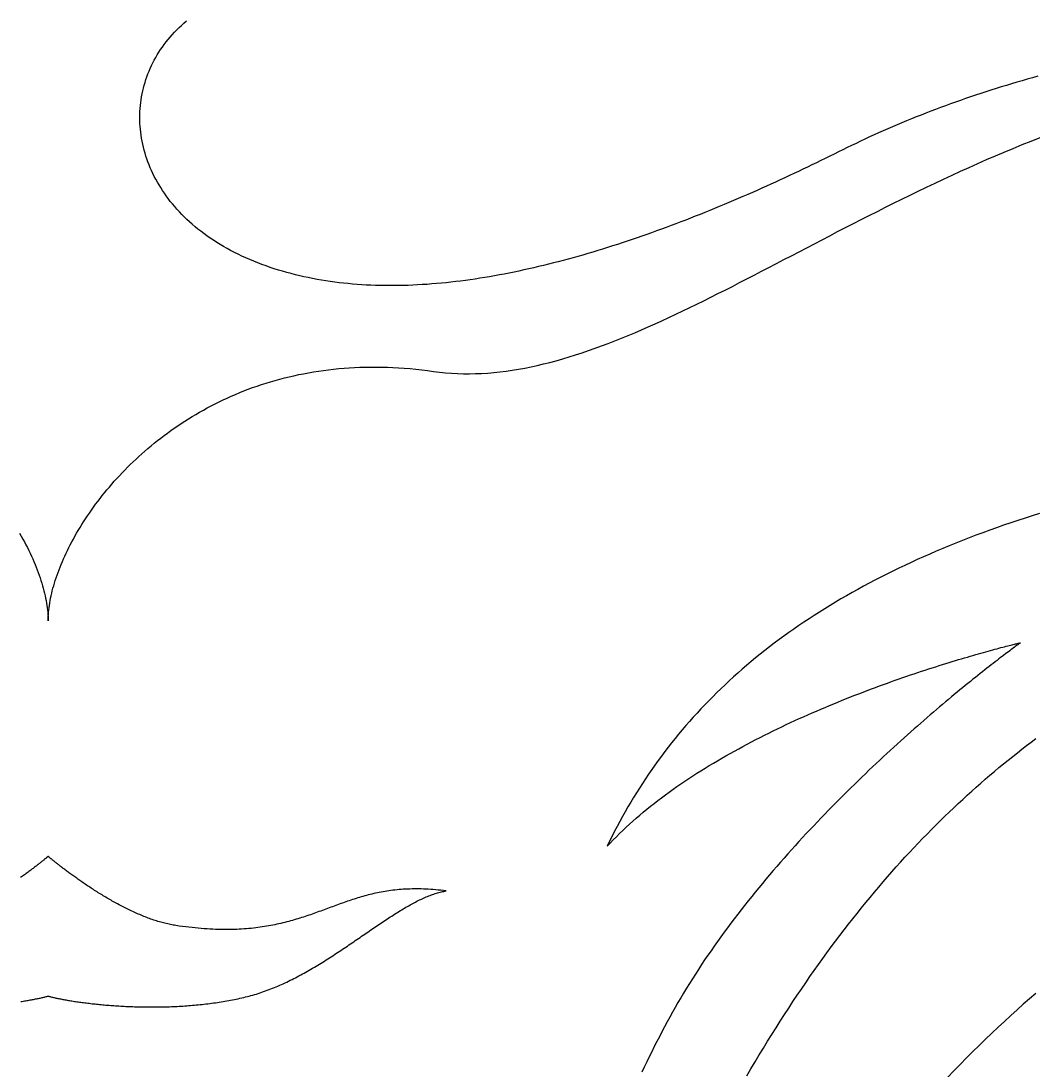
# Model space of a CAD drawing. Extents: x 5 to 105, y 2 to 136.
# Drawn here: x 54.73 to 65.16, y 91.78 to 102.6 of the extents above; entities that cross this region are included whole.
import ezdxf

# ---------------------------------------------------------------- set-up
doc = ezdxf.new("R2010")
doc.units = 0
doc.layers.get('0').update_dxf_attribs({"linetype": 'CONTINUOUS'})

msp = doc.modelspace()

# ---------------------------------------------------------------- linework, layer by layer
at = {"color": 7}
msp.add_lwpolyline([(56.3231, 93.2788), (56.3231, 93.2788)], close=True, dxfattribs=at)
for points in [[(57.0838, 100.14, 0), (57.0429, 100.158, 0), (57.0027, 100.176, 0), (56.9633, 100.195, 0), (56.9247, 100.214, 0), (56.8868, 100.234, 0), (56.8496, 100.254, 0), (56.8133, 100.275, 0), (56.7777, 100.296, 0), (56.7428, 100.317, 0), (56.7087, 100.339, 0), (56.6753, 100.362, 0), (56.6427, 100.384, 0), (56.6109, 100.408, 0), (56.5798, 100.431, 0), (56.5495, 100.455, 0), (56.5199, 100.479, 0), (56.4911, 100.504, 0), (56.463, 100.529, 0), (56.4357, 100.554, 0), (56.4091, 100.58, 0), (56.3833, 100.606, 0), (56.3582, 100.632, 0), (56.3339, 100.659, 0), (56.3103, 100.686, 0), (56.2875, 100.713, 0), (56.2655, 100.74, 0), (56.2442, 100.768, 0), (56.2236, 100.796, 0), (56.2038, 100.824, 0), (56.1848, 100.853, 0), (56.1665, 100.881, 0), (56.1489, 100.91, 0), (56.1321, 100.939, 0), (56.116, 100.968, 0), (56.1007, 100.997, 0), (56.0862, 101.027, 0), (56.0724, 101.057, 0), (56.0593, 101.086, 0), (56.047, 101.116, 0), (56.0354, 101.146, 0), (56.0246, 101.177, 0), (56.0146, 101.207, 0), (56.0052, 101.237, 0), (55.9967, 101.268, 0), (55.9888, 101.298, 0), (55.9818, 101.329, 0), (55.9754, 101.359, 0), (55.9698, 101.39, 0), (55.965, 101.421, 0), (55.9609, 101.451, 0), (55.9575, 101.482, 0), (55.9549, 101.513, 0), (55.9531, 101.543, 0), (55.9519, 101.574, 0), (55.9516, 101.605, 0), (55.9519, 101.635, 0), (55.9531, 101.666, 0), (55.9549, 101.696, 0), (55.9575, 101.727, 0), (55.9609, 101.757, 0), (55.965, 101.787, 0), (55.9698, 101.817, 0), (55.9754, 101.847, 0), (55.9817, 101.877, 0), (55.9887, 101.907, 0), (55.9965, 101.936, 0), (56.0051, 101.966, 0), (56.0143, 101.995, 0), (56.0244, 102.024, 0), (56.0351, 102.053, 0), (56.0466, 102.082, 0), (56.0589, 102.11, 0), (56.0719, 102.139, 0), (56.0856, 102.167, 0), (56.1, 102.195, 0), (56.1152, 102.222, 0), (56.1312, 102.249, 0), (56.1479, 102.276, 0), (56.1653, 102.303, 0), (56.1834, 102.33, 0), (56.2023, 102.356, 0), (56.222, 102.382, 0), (56.2423, 102.407, 0), (56.2634, 102.433, 0), (56.2853, 102.457, 0), (56.3079, 102.482, 0), (56.3312, 102.506, 0), (56.3552, 102.53, 0), (56.38, 102.553, 0), (56.4056, 102.576, 0), (56.4318, 102.599, 0)], [(65.1988, 102.029, 0), (65.1446, 102.014, 0), (65.0905, 101.999, 0), (65.0365, 101.983, 0), (64.9827, 101.967, 0), (64.9291, 101.952, 0), (64.8756, 101.935, 0), (64.8223, 101.919, 0), (64.7691, 101.902, 0), (64.7162, 101.886, 0), (64.6634, 101.869, 0), (64.6108, 101.851, 0), (64.5584, 101.834, 0), (64.5062, 101.816, 0), (64.4542, 101.798, 0), (64.4024, 101.78, 0), (64.3508, 101.762, 0), (64.2995, 101.744, 0), (64.2484, 101.725, 0), (64.1975, 101.706, 0), (64.1468, 101.687, 0), (64.0964, 101.668, 0), (64.0462, 101.649, 0), (63.9963, 101.629, 0), (63.9466, 101.609, 0), (63.8972, 101.589, 0), (63.8481, 101.569, 0), (63.7992, 101.549, 0), (63.7506, 101.529, 0), (63.7023, 101.508, 0), (63.6543, 101.487, 0), (63.6066, 101.466, 0), (63.5591, 101.445, 0), (63.512, 101.424, 0), (63.4652, 101.403, 0), (63.4187, 101.381, 0), (63.3725, 101.359, 0), (63.3266, 101.337, 0), (63.2811, 101.315, 0), (63.2359, 101.293, 0), (63.191, 101.271, 0)], [(58.9756, 98.9884, 0), (59.0369, 98.9805, 0), (59.0984, 98.9741, 0), (59.16, 98.9692, 0), (59.2218, 98.9659, 0), (59.2838, 98.9641, 0), (59.346, 98.9637, 0), (59.4085, 98.9648, 0), (59.4711, 98.9673, 0), (59.5339, 98.9711, 0), (59.5969, 98.9764, 0), (59.6602, 98.983, 0), (59.7237, 98.9909, 0), (59.7874, 99, 0), (59.8513, 99.0105, 0), (59.9155, 99.0222, 0), (59.98, 99.0351, 0), (60.0446, 99.0492, 0), (60.1096, 99.0645, 0), (60.1748, 99.0809, 0), (60.2403, 99.0984, 0), (60.306, 99.1171, 0), (60.372, 99.1367, 0), (60.4383, 99.1575, 0), (60.5049, 99.1792, 0), (60.5718, 99.202, 0), (60.639, 99.2257, 0), (60.7065, 99.2503, 0), (60.7743, 99.2759, 0), (60.8424, 99.3023, 0), (60.9108, 99.3296, 0), (60.9795, 99.3578, 0), (61.0486, 99.3868, 0), (61.118, 99.4165, 0), (61.1878, 99.4471, 0), (61.2579, 99.4783, 0), (61.3283, 99.5103, 0), (61.3991, 99.543, 0), (61.4703, 99.5764, 0), (61.5418, 99.6103, 0), (61.6137, 99.6449, 0), (61.6859, 99.6801, 0), (61.7586, 99.7159, 0), (61.8316, 99.7522, 0), (61.9051, 99.789, 0), (61.9789, 99.8263, 0), (62.0531, 99.8641, 0), (62.1277, 99.9023, 0), (62.2028, 99.941, 0), (62.2782, 99.98, 0), (62.3541, 100.019, 0), (62.4304, 100.059, 0), (62.5072, 100.099, 0), (62.5843, 100.14, 0), (62.662, 100.18, 0), (62.74, 100.221, 0), (62.8186, 100.262, 0), (62.8975, 100.303, 0), (62.977, 100.345, 0), (63.0569, 100.386, 0), (63.1373, 100.428, 0), (63.2182, 100.47, 0), (63.2995, 100.512, 0), (63.3813, 100.553, 0), (63.4637, 100.595, 0), (63.5465, 100.637, 0), (63.6299, 100.679, 0), (63.7137, 100.721, 0), (63.7981, 100.763, 0), (63.883, 100.804, 0), (63.9684, 100.846, 0), (64.0543, 100.887, 0), (64.1408, 100.928, 0), (64.2278, 100.969, 0), (64.3154, 101.01, 0), (64.4035, 101.05, 0), (64.4922, 101.09, 0), (64.5814, 101.13, 0), (64.6712, 101.17, 0), (64.7616, 101.209, 0), (64.8525, 101.247, 0), (64.9441, 101.286, 0), (65.0362, 101.324, 0), (65.1289, 101.361, 0), (65.2222, 101.398, 0)], [(63.191, 101.271, 0), (63.1462, 101.249, 0), (63.1012, 101.226, 0), (63.056, 101.204, 0), (63.0106, 101.182, 0), (62.965, 101.16, 0), (62.9192, 101.137, 0), (62.8732, 101.115, 0), (62.827, 101.093, 0), (62.7806, 101.071, 0), (62.7341, 101.049, 0), (62.6873, 101.027, 0), (62.6404, 101.005, 0), (62.5934, 100.983, 0), (62.5461, 100.961, 0), (62.4987, 100.939, 0), (62.4512, 100.918, 0), (62.4035, 100.896, 0), (62.3556, 100.875, 0), (62.3076, 100.853, 0), (62.2595, 100.832, 0), (62.2112, 100.811, 0), (62.1628, 100.79, 0), (62.1142, 100.769, 0), (62.0656, 100.748, 0), (62.0168, 100.727, 0), (61.9678, 100.707, 0), (61.9188, 100.686, 0), (61.8697, 100.666, 0), (61.8204, 100.646, 0), (61.7711, 100.626, 0), (61.7216, 100.606, 0), (61.672, 100.586, 0), (61.6224, 100.567, 0), (61.5727, 100.547, 0), (61.5228, 100.528, 0), (61.4729, 100.509, 0), (61.423, 100.49, 0), (61.3729, 100.472, 0), (61.3228, 100.453, 0), (61.2726, 100.435, 0), (61.2223, 100.417, 0), (61.172, 100.399, 0), (61.1217, 100.381, 0), (61.0713, 100.364, 0), (61.0208, 100.346, 0), (60.9703, 100.329, 0), (60.9197, 100.313, 0), (60.8692, 100.296, 0), (60.8185, 100.28, 0), (60.7679, 100.264, 0), (60.7172, 100.248, 0), (60.6665, 100.232, 0), (60.6158, 100.217, 0), (60.5651, 100.202, 0), (60.5144, 100.187, 0), (60.4637, 100.173, 0), (60.4129, 100.159, 0), (60.3622, 100.145, 0), (60.3115, 100.131, 0), (60.2608, 100.118, 0), (60.2101, 100.105, 0), (60.1594, 100.092, 0), (60.1087, 100.079, 0), (60.0581, 100.067, 0), (60.0075, 100.055, 0), (59.9569, 100.044, 0), (59.9063, 100.033, 0), (59.8558, 100.022, 0), (59.8054, 100.011, 0), (59.755, 100.001, 0), (59.7046, 99.9912, 0), (59.6543, 99.9818, 0), (59.6041, 99.9726, 0), (59.5539, 99.9639, 0), (59.5038, 99.9555, 0), (59.4537, 99.9474, 0), (59.4038, 99.9398, 0), (59.3539, 99.9325, 0), (59.3041, 99.9256, 0), (59.2543, 99.9191, 0), (59.2047, 99.913, 0), (59.1552, 99.9073, 0), (59.1057, 99.9019, 0), (59.0564, 99.897, 0), (59.0071, 99.8925, 0), (58.958, 99.8885, 0), (58.909, 99.8848, 0), (58.8601, 99.8816, 0), (58.8113, 99.8788, 0), (58.7626, 99.8764, 0), (58.7141, 99.8745, 0), (58.6657, 99.873, 0), (58.6174, 99.872, 0), (58.5693, 99.8714, 0), (58.5213, 99.8713, 0), (58.4735, 99.8717, 0), (58.4258, 99.8725, 0), (58.3783, 99.8738, 0), (58.3309, 99.8756, 0), (58.2837, 99.8779, 0), (58.2366, 99.8806, 0), (58.1897, 99.8839, 0), (58.143, 99.8876, 0), (58.0965, 99.8919, 0), (58.0501, 99.8967, 0), (58.004, 99.9019, 0), (57.958, 99.9077, 0), (57.9122, 99.9141, 0), (57.8666, 99.9209, 0), (57.8212, 99.9283, 0), (57.776, 99.9362, 0), (57.7311, 99.9447, 0), (57.6863, 99.9537, 0), (57.6417, 99.9632, 0), (57.5974, 99.9733, 0), (57.5533, 99.984, 0), (57.5094, 99.9953, 0), (57.4657, 100.007, 0), (57.4223, 100.019, 0), (57.3791, 100.032, 0), (57.3362, 100.046, 0), (57.2935, 100.06, 0), (57.251, 100.075, 0), (57.2088, 100.09, 0), (57.1669, 100.106, 0), (57.1252, 100.123, 0), (57.0838, 100.14, 0)], [(55.0069, 96.4179, 0), (55.0072, 96.4395, 0), (55.0079, 96.4615, 0), (55.0092, 96.4839, 0), (55.011, 96.5067, 0), (55.0133, 96.5298, 0), (55.0161, 96.5533, 0), (55.0195, 96.5772, 0), (55.0233, 96.6015, 0), (55.0276, 96.626, 0), (55.0325, 96.6509, 0), (55.0378, 96.6762, 0), (55.0437, 96.7017, 0), (55.0501, 96.7275, 0), (55.0569, 96.7536, 0), (55.0643, 96.78, 0), (55.0722, 96.8067, 0), (55.0806, 96.8336, 0), (55.0895, 96.8607, 0), (55.0989, 96.8881, 0), (55.1088, 96.9157, 0), (55.1192, 96.9435, 0), (55.1301, 96.9715, 0), (55.1415, 96.9998, 0), (55.1534, 97.0282, 0), (55.1658, 97.0567, 0), (55.1787, 97.0855, 0), (55.1921, 97.1144, 0), (55.2061, 97.1434, 0), (55.2205, 97.1725, 0), (55.2354, 97.2018, 0), (55.2508, 97.2312, 0), (55.2667, 97.2607, 0), (55.2831, 97.2903, 0), (55.3, 97.3199, 0), (55.3174, 97.3496, 0), (55.3353, 97.3794, 0), (55.3537, 97.4092, 0), (55.3725, 97.4391, 0), (55.3919, 97.469, 0), (55.4118, 97.4989, 0), (55.4321, 97.5288, 0), (55.453, 97.5587, 0), (55.4743, 97.5886, 0), (55.4962, 97.6185, 0), (55.5185, 97.6484, 0), (55.5413, 97.6781, 0), (55.5646, 97.7079, 0), (55.5884, 97.7376, 0), (55.6127, 97.7672, 0), (55.6375, 97.7967, 0), (55.6628, 97.8261, 0), (55.6885, 97.8554, 0), (55.7148, 97.8846, 0), (55.7415, 97.9136, 0), (55.7687, 97.9425, 0), (55.7964, 97.9713, 0), (55.8246, 97.9999, 0), (55.8533, 98.0283, 0), (55.8824, 98.0566, 0), (55.9121, 98.0847, 0), (55.9422, 98.1125, 0), (55.9728, 98.1402, 0), (56.0039, 98.1676, 0), (56.0355, 98.1948, 0), (56.0675, 98.2218, 0), (56.1001, 98.2485, 0), (56.1331, 98.2749, 0), (56.1666, 98.3011, 0), (56.2006, 98.327, 0), (56.235, 98.3526, 0), (56.27, 98.3779, 0), (56.3054, 98.4029, 0), (56.3413, 98.4275, 0), (56.3776, 98.4518, 0), (56.4145, 98.4758, 0), (56.4518, 98.4994, 0), (56.4896, 98.5226, 0), (56.5279, 98.5455, 0), (56.5666, 98.568, 0), (56.6058, 98.5901, 0), (56.6455, 98.6117, 0), (56.6857, 98.633, 0), (56.7263, 98.6538, 0), (56.7675, 98.6742, 0), (56.809, 98.6942, 0), (56.8511, 98.7136, 0), (56.8936, 98.7326, 0), (56.9366, 98.7512, 0), (56.9801, 98.7692, 0), (57.024, 98.7867, 0), (57.0685, 98.8038, 0), (57.1133, 98.8203, 0), (57.1587, 98.8362, 0), (57.2045, 98.8517, 0), (57.2508, 98.8665, 0), (57.2975, 98.8808, 0), (57.3447, 98.8946, 0), (57.3924, 98.9077, 0), (57.4406, 98.9203, 0), (57.4892, 98.9322, 0), (57.5382, 98.9436, 0), (57.5878, 98.9543, 0), (57.6378, 98.9644, 0), (57.6883, 98.9738, 0), (57.7392, 98.9826, 0), (57.7906, 98.9907, 0), (57.8424, 98.9981, 0), (57.8947, 99.0048, 0), (57.9475, 99.0109, 0), (58.0007, 99.0162, 0), (58.0544, 99.0208, 0), (58.1086, 99.0247, 0), (58.1632, 99.0278, 0), (58.2183, 99.0302, 0), (58.2738, 99.0319, 0), (58.3298, 99.0327, 0), (58.3862, 99.0328, 0), (58.4431, 99.0321, 0), (58.5004, 99.0306, 0), (58.5583, 99.0283, 0), (58.6165, 99.0251, 0), (58.6752, 99.0212, 0), (58.7344, 99.0163, 0), (58.794, 99.0107, 0), (58.8541, 99.0041, 0), (58.9146, 98.9967, 0), (58.9756, 98.9884, 0)], [(65.2173, 97.5247, 0), (65.142, 97.5008, 0), (65.0673, 97.4767, 0), (64.9932, 97.4522, 0), (64.9198, 97.4274, 0), (64.847, 97.4023, 0), (64.7748, 97.3769, 0), (64.7033, 97.3512, 0), (64.6324, 97.3252, 0), (64.5622, 97.2989, 0), (64.4926, 97.2724, 0), (64.4236, 97.2455, 0), (64.3552, 97.2183, 0), (64.2874, 97.1908, 0), (64.2203, 97.163, 0), (64.1538, 97.1349, 0), (64.0879, 97.1065, 0), (64.0226, 97.0777, 0), (63.9579, 97.0487, 0), (63.8938, 97.0194, 0), (63.8304, 96.9898, 0), (63.7675, 96.9599, 0), (63.7053, 96.9296, 0), (63.6436, 96.8991, 0), (63.5826, 96.8683, 0), (63.5222, 96.8371, 0), (63.4623, 96.8057, 0), (63.4031, 96.7739, 0), (63.3444, 96.7419, 0), (63.2864, 96.7095, 0), (63.2289, 96.6768, 0), (63.172, 96.6438, 0), (63.1157, 96.6106, 0), (63.06, 96.577, 0), (63.0049, 96.5431, 0), (62.9503, 96.5089, 0), (62.8963, 96.4743, 0), (62.8429, 96.4395, 0), (62.7901, 96.4044, 0), (62.7379, 96.3689, 0), (62.6862, 96.3332, 0), (62.6351, 96.2971, 0), (62.5846, 96.2608, 0), (62.5346, 96.2241, 0), (62.4852, 96.1871, 0), (62.4363, 96.1498, 0), (62.3881, 96.1122, 0), (62.3403, 96.0743, 0), (62.2932, 96.0361, 0), (62.2465, 95.9975, 0), (62.2005, 95.9587, 0), (62.155, 95.9195, 0), (62.11, 95.88, 0), (62.0656, 95.8402, 0), (62.0217, 95.8001, 0), (61.9784, 95.7597, 0), (61.9356, 95.719, 0), (61.8933, 95.678, 0), (61.8516, 95.6366, 0), (61.8105, 95.595, 0), (61.7698, 95.553, 0), (61.7297, 95.5107, 0), (61.6901, 95.4681, 0), (61.6511, 95.4252, 0), (61.6126, 95.3819, 0), (61.5746, 95.3384, 0), (61.5371, 95.2945, 0), (61.5001, 95.2504, 0), (61.4637, 95.2059, 0), (61.4278, 95.161, 0), (61.3924, 95.1159, 0), (61.3575, 95.0705, 0), (61.3231, 95.0247, 0), (61.2892, 94.9787, 0), (61.2559, 94.9323, 0), (61.223, 94.8856, 0), (61.1907, 94.8385, 0), (61.1588, 94.7912, 0), (61.1275, 94.7435, 0), (61.0966, 94.6955, 0), (61.0663, 94.6472, 0), (61.0364, 94.5986, 0), (61.0071, 94.5497, 0), (60.9782, 94.5004, 0), (60.9498, 94.4509, 0), (60.9219, 94.401, 0), (60.8945, 94.3508, 0), (60.8676, 94.3002, 0), (60.8411, 94.2494, 0), (60.8152, 94.1982, 0), (60.7897, 94.1467, 0), (60.7647, 94.0949, 0)], [(54.7138, 97.32, 0), (54.7307, 97.2903, 0), (54.7471, 97.2608, 0), (54.763, 97.2313, 0), (54.7784, 97.2019, 0), (54.7934, 97.1726, 0), (54.8078, 97.1434, 0), (54.8217, 97.1144, 0), (54.8351, 97.0855, 0), (54.848, 97.0568, 0), (54.8604, 97.0282, 0), (54.8723, 96.9998, 0), (54.8837, 96.9716, 0), (54.8947, 96.9436, 0), (54.9051, 96.9158, 0), (54.915, 96.8881, 0), (54.9244, 96.8608, 0), (54.9333, 96.8336, 0), (54.9416, 96.8067, 0), (54.9495, 96.78, 0), (54.9569, 96.7537, 0), (54.9638, 96.7276, 0), (54.9702, 96.7017, 0), (54.976, 96.6762, 0), (54.9814, 96.651, 0), (54.9862, 96.6261, 0), (54.9906, 96.6015, 0), (54.9944, 96.5773, 0), (54.9977, 96.5534, 0), (55.0005, 96.5298, 0), (55.0028, 96.5067, 0), (55.0046, 96.4839, 0), (55.0059, 96.4615, 0), (55.0067, 96.4395, 0), (55.0069, 96.4179, 0)], [(60.7647, 94.0949, 0), (60.7956, 94.1283, 0), (60.8271, 94.1614, 0), (60.8592, 94.1942, 0), (60.8919, 94.2267, 0), (60.9251, 94.259, 0), (60.9589, 94.291, 0), (60.9933, 94.3228, 0), (61.0281, 94.3542, 0), (61.0635, 94.3854, 0), (61.0994, 94.4163, 0), (61.1357, 94.447, 0), (61.1726, 94.4773, 0), (61.2099, 94.5074, 0), (61.2476, 94.5372, 0), (61.2857, 94.5668, 0), (61.3243, 94.596, 0), (61.3633, 94.625, 0), (61.4027, 94.6538, 0), (61.4424, 94.6822, 0), (61.4825, 94.7104, 0), (61.523, 94.7383, 0), (61.5638, 94.7659, 0), (61.6049, 94.7933, 0), (61.6463, 94.8204, 0), (61.688, 94.8472, 0), (61.73, 94.8738, 0), (61.7723, 94.9001, 0), (61.8148, 94.9261, 0), (61.8575, 94.9518, 0), (61.9005, 94.9773, 0), (61.9437, 95.0025, 0), (61.9871, 95.0274, 0), (62.0307, 95.0521, 0), (62.0744, 95.0765, 0), (62.1184, 95.1006, 0), (62.1624, 95.1245, 0), (62.2066, 95.1481, 0), (62.2509, 95.1714, 0), (62.2953, 95.1944, 0), (62.3398, 95.2172, 0), (62.3844, 95.2397, 0), (62.4291, 95.262, 0), (62.4738, 95.2839, 0), (62.5185, 95.3056, 0), (62.5632, 95.3271, 0), (62.608, 95.3483, 0), (62.6528, 95.3692, 0), (62.6975, 95.3898, 0), (62.7422, 95.4102, 0), (62.7869, 95.4303, 0), (62.8315, 95.4501, 0), (62.876, 95.4697, 0), (62.9205, 95.489, 0), (62.9649, 95.508, 0), (63.0091, 95.5268, 0), (63.0532, 95.5453, 0), (63.0972, 95.5636, 0), (63.141, 95.5816, 0), (63.1847, 95.5993, 0), (63.2282, 95.6167, 0), (63.2714, 95.6339, 0), (63.3145, 95.6508, 0), (63.3574, 95.6675, 0), (63.4, 95.6839, 0), (63.4424, 95.7, 0), (63.4845, 95.7159, 0), (63.5263, 95.7315, 0), (63.5679, 95.7468, 0), (63.6091, 95.7619, 0), (63.6501, 95.7767, 0), (63.6907, 95.7913, 0), (63.7309, 95.8055, 0), (63.7708, 95.8196, 0), (63.8104, 95.8333, 0), (63.8495, 95.8468, 0), (63.8883, 95.8601, 0), (63.9266, 95.8731, 0), (63.9646, 95.8858, 0), (64.002, 95.8982, 0), (64.0391, 95.9104, 0), (64.0756, 95.9224, 0), (64.1117, 95.934, 0), (64.1473, 95.9454, 0), (64.1824, 95.9566, 0), (64.217, 95.9675, 0), (64.251, 95.9781, 0), (64.2845, 95.9885, 0), (64.3175, 95.9986, 0), (64.3498, 96.0084, 0), (64.3816, 96.018, 0), (64.4128, 96.0274, 0), (64.4434, 96.0364, 0), (64.4733, 96.0453, 0), (64.5026, 96.0538, 0), (64.5312, 96.0621, 0), (64.5592, 96.0702, 0), (64.5865, 96.0779, 0), (64.6131, 96.0855, 0), (64.639, 96.0927, 0), (64.6642, 96.0997, 0), (64.6886, 96.1065, 0), (64.7123, 96.113, 0), (64.7352, 96.1192, 0), (64.7573, 96.1252, 0), (64.7787, 96.1309, 0), (64.7992, 96.1364, 0), (64.819, 96.1416, 0), (64.8379, 96.1466, 0), (64.8559, 96.1513, 0), (64.8731, 96.1557, 0), (64.8895, 96.1599, 0), (64.9049, 96.1638, 0), (64.9195, 96.1675, 0), (64.9331, 96.1709, 0), (64.9458, 96.1741, 0), (64.9576, 96.177, 0), (64.9684, 96.1797, 0), (64.9783, 96.1821, 0), (64.9871, 96.1843, 0), (64.995, 96.1862, 0), (65.0019, 96.1878, 0), (65.0077, 96.1892, 0), (65.0126, 96.1903, 0), (65.0163, 96.1912, 0), (65.019, 96.1918, 0), (65.0207, 96.1922, 0), (65.0212, 96.1923, 0)], [(65.0212, 96.1923, 0), (65.0208, 96.192, 0), (65.0194, 96.191, 0), (65.0171, 96.1894, 0), (65.0139, 96.1871, 0), (65.0098, 96.1841, 0), (65.0048, 96.1805, 0), (64.999, 96.1763, 0), (64.9923, 96.1714, 0), (64.9848, 96.1659, 0), (64.9765, 96.1598, 0), (64.9673, 96.153, 0), (64.9573, 96.1457, 0), (64.9465, 96.1377, 0), (64.935, 96.1291, 0), (64.9226, 96.1199, 0), (64.9095, 96.1101, 0), (64.8957, 96.0997, 0), (64.8811, 96.0887, 0), (64.8658, 96.0771, 0), (64.8497, 96.0649, 0), (64.833, 96.0522, 0), (64.8156, 96.0389, 0), (64.7975, 96.025, 0), (64.7787, 96.0105, 0), (64.7592, 95.9955, 0), (64.7391, 95.9799, 0), (64.7184, 95.9638, 0), (64.697, 95.9471, 0), (64.6751, 95.9299, 0), (64.6525, 95.9121, 0), (64.6293, 95.8938, 0), (64.6056, 95.8749, 0), (64.5812, 95.8556, 0), (64.5564, 95.8357, 0), (64.531, 95.8153, 0), (64.505, 95.7943, 0), (64.4785, 95.7729, 0), (64.4515, 95.7509, 0), (64.424, 95.7285, 0), (64.396, 95.7055, 0), (64.3676, 95.6821, 0), (64.3387, 95.6582, 0), (64.3093, 95.6337, 0), (64.2795, 95.6088, 0), (64.2492, 95.5834, 0), (64.2185, 95.5576, 0), (64.1874, 95.5313, 0), (64.1559, 95.5045, 0), (64.1241, 95.4772, 0), (64.0918, 95.4495, 0), (64.0592, 95.4214, 0), (64.0262, 95.3928, 0), (63.9929, 95.3637, 0), (63.9593, 95.3342, 0), (63.9254, 95.3043, 0), (63.8911, 95.274, 0), (63.8565, 95.2432, 0), (63.8217, 95.212, 0), (63.7866, 95.1804, 0), (63.7512, 95.1483, 0), (63.7156, 95.1159, 0), (63.6797, 95.0831, 0), (63.6436, 95.0498, 0), (63.6073, 95.0162, 0), (63.5708, 94.9822, 0), (63.5341, 94.9477, 0), (63.4972, 94.9129, 0), (63.4601, 94.8778, 0), (63.4229, 94.8422, 0), (63.3856, 94.8063, 0), (63.348, 94.77, 0), (63.3104, 94.7333, 0), (63.2727, 94.6963, 0), (63.2348, 94.659, 0), (63.1969, 94.6212, 0), (63.1589, 94.5832, 0), (63.1208, 94.5448, 0), (63.0827, 94.5061, 0), (63.0445, 94.467, 0), (63.0063, 94.4276, 0), (62.968, 94.3879, 0), (62.9298, 94.3478, 0), (62.8915, 94.3075, 0), (62.8533, 94.2668, 0), (62.8151, 94.2259, 0), (62.7769, 94.1846, 0), (62.7388, 94.143, 0), (62.7007, 94.1012, 0), (62.6627, 94.059, 0), (62.6247, 94.0166, 0), (62.5869, 93.9739, 0), (62.5492, 93.9309, 0), (62.5115, 93.8876, 0), (62.474, 93.8441, 0), (62.4367, 93.8003, 0), (62.3995, 93.7562, 0), (62.3624, 93.7119, 0), (62.3255, 93.6674, 0), (62.2888, 93.6225, 0), (62.2523, 93.5775, 0), (62.216, 93.5322, 0), (62.18, 93.4867, 0), (62.1441, 93.4409, 0), (62.1085, 93.395, 0), (62.0731, 93.3488, 0), (62.038, 93.3024, 0), (62.0032, 93.2557, 0), (61.9686, 93.2089, 0), (61.9344, 93.1619, 0), (61.9005, 93.1146, 0), (61.8668, 93.0672, 0), (61.8335, 93.0196, 0), (61.8006, 92.9718, 0), (61.768, 92.9238, 0), (61.7358, 92.8756, 0), (61.7039, 92.8273, 0), (61.6724, 92.7788, 0), (61.6414, 92.7301, 0), (61.6107, 92.6813, 0), (61.5805, 92.6323, 0), (61.5507, 92.5831, 0), (61.5213, 92.5338, 0), (61.4924, 92.4844, 0), (61.464, 92.4348, 0), (61.436, 92.3851, 0), (61.4085, 92.3353, 0), (61.3816, 92.2853, 0)], [(62.2865, 91.8736, 0), (62.3298, 91.9456, 0), (62.3731, 92.0169, 0), (62.4164, 92.0873, 0), (62.4598, 92.1571, 0), (62.5032, 92.2261, 0), (62.5466, 92.2943, 0), (62.5901, 92.3619, 0), (62.6337, 92.4287, 0), (62.6773, 92.4948, 0), (62.7209, 92.5602, 0), (62.7646, 92.6248, 0), (62.8084, 92.6888, 0), (62.8522, 92.7521, 0), (62.896, 92.8147, 0), (62.9399, 92.8766, 0), (62.9839, 92.9379, 0), (63.0279, 92.9985, 0), (63.0719, 93.0584, 0), (63.1161, 93.1177, 0), (63.1602, 93.1763, 0), (63.2045, 93.2342, 0), (63.2488, 93.2916, 0), (63.2932, 93.3483, 0), (63.3376, 93.4044, 0), (63.3821, 93.4598, 0), (63.4266, 93.5147, 0), (63.4713, 93.5689, 0), (63.516, 93.6226, 0), (63.5607, 93.6756, 0), (63.6055, 93.7281, 0), (63.6504, 93.7799, 0), (63.6954, 93.8312, 0), (63.7405, 93.882, 0), (63.7856, 93.9321, 0), (63.8308, 93.9817, 0), (63.8761, 94.0308, 0), (63.9214, 94.0793, 0), (63.9668, 94.1273, 0), (64.0123, 94.1747, 0), (64.0579, 94.2216, 0), (64.1036, 94.268, 0), (64.1493, 94.3139, 0), (64.1952, 94.3592, 0), (64.2411, 94.4041, 0), (64.2871, 94.4484, 0), (64.3332, 94.4923, 0), (64.3794, 94.5357, 0), (64.4257, 94.5786, 0), (64.472, 94.621, 0), (64.5185, 94.663, 0), (64.565, 94.7045, 0), (64.6117, 94.7455, 0), (64.6584, 94.7861, 0), (64.7052, 94.8263, 0), (64.7521, 94.866, 0), (64.7992, 94.9053, 0), (64.8463, 94.9442, 0), (64.8935, 94.9826, 0), (64.9408, 95.0207, 0), (64.9883, 95.0583, 0), (65.0358, 95.0955, 0), (65.0834, 95.1324, 0), (65.1312, 95.1688, 0), (65.179, 95.2049, 0)], [(55.0071, 93.9917, 0), (55.0069, 93.9916, 0), (55.0065, 93.9913, 0), (55.0059, 93.9907, 0), (55.0049, 93.9899, 0), (55.0038, 93.9889, 0), (55.0023, 93.9877, 0), (55.0006, 93.9863, 0), (54.9987, 93.9846, 0), (54.9965, 93.9828, 0), (54.994, 93.9807, 0), (54.9914, 93.9785, 0), (54.9884, 93.976, 0), (54.9853, 93.9734, 0), (54.9819, 93.9706, 0), (54.9782, 93.9676, 0), (54.9743, 93.9644, 0), (54.9702, 93.961, 0), (54.9659, 93.9575, 0), (54.9614, 93.9538, 0), (54.9566, 93.9499, 0), (54.9516, 93.9458, 0), (54.9464, 93.9416, 0), (54.941, 93.9373, 0), (54.9353, 93.9328, 0), (54.9295, 93.9281, 0), (54.9235, 93.9233, 0), (54.9172, 93.9183, 0), (54.9108, 93.9132, 0), (54.9041, 93.908, 0), (54.8973, 93.9027, 0), (54.8902, 93.8972, 0), (54.883, 93.8915, 0), (54.8756, 93.8858, 0), (54.8679, 93.8799, 0), (54.8602, 93.8739, 0), (54.8522, 93.8678, 0), (54.844, 93.8616, 0), (54.8357, 93.8553, 0), (54.8272, 93.8489, 0), (54.8185, 93.8424, 0), (54.8097, 93.8358, 0), (54.8007, 93.8291, 0), (54.7915, 93.8223, 0), (54.7821, 93.8154, 0), (54.7726, 93.8084, 0), (54.763, 93.8014, 0), (54.7532, 93.7943, 0), (54.7432, 93.7871, 0), (54.7331, 93.7798, 0), (54.7229, 93.7725, 0)], [(56.3231, 93.2788, 0), (56.3091, 93.281, 0), (56.295, 93.2835, 0), (56.2809, 93.286, 0), (56.2668, 93.2888, 0), (56.2526, 93.2918, 0), (56.2383, 93.295, 0), (56.2241, 93.2983, 0), (56.2098, 93.3018, 0), (56.1954, 93.3055, 0), (56.1811, 93.3093, 0), (56.1667, 93.3133, 0), (56.1523, 93.3175, 0), (56.1379, 93.3218, 0), (56.1235, 93.3263, 0), (56.109, 93.331, 0), (56.0946, 93.3357, 0), (56.0801, 93.3407, 0), (56.0656, 93.3457, 0), (56.0512, 93.3509, 0), (56.0367, 93.3563, 0), (56.0222, 93.3618, 0), (56.0077, 93.3674, 0), (55.9933, 93.3731, 0), (55.9788, 93.3789, 0), (55.9644, 93.3849, 0), (55.95, 93.391, 0), (55.9356, 93.3972, 0), (55.9212, 93.4034, 0), (55.9068, 93.4098, 0), (55.8924, 93.4163, 0), (55.8781, 93.4229, 0), (55.8638, 93.4296, 0), (55.8496, 93.4364, 0), (55.8353, 93.4433, 0), (55.8212, 93.4502, 0), (55.807, 93.4572, 0), (55.7929, 93.4643, 0), (55.7788, 93.4715, 0), (55.7648, 93.4788, 0), (55.7508, 93.4861, 0), (55.7369, 93.4935, 0), (55.7231, 93.5009, 0), (55.7093, 93.5084, 0), (55.6955, 93.5159, 0), (55.6818, 93.5235, 0), (55.6682, 93.5312, 0), (55.6546, 93.5389, 0), (55.6412, 93.5466, 0), (55.6277, 93.5544, 0), (55.6144, 93.5621, 0), (55.6011, 93.57, 0), (55.5879, 93.5778, 0), (55.5748, 93.5857, 0), (55.5618, 93.5936, 0), (55.5489, 93.6015, 0), (55.536, 93.6094, 0), (55.5233, 93.6173, 0), (55.5106, 93.6253, 0), (55.4981, 93.6332, 0), (55.4856, 93.6411, 0), (55.4732, 93.649, 0), (55.461, 93.657, 0), (55.4488, 93.6649, 0), (55.4368, 93.6728, 0), (55.4249, 93.6806, 0), (55.413, 93.6885, 0), (55.4013, 93.6963, 0), (55.3898, 93.7041, 0), (55.3783, 93.7119, 0), (55.367, 93.7196, 0), (55.3557, 93.7273, 0), (55.3447, 93.735, 0), (55.3337, 93.7426, 0), (55.3229, 93.7501, 0), (55.3122, 93.7576, 0), (55.3017, 93.7651, 0), (55.2913, 93.7725, 0), (55.281, 93.7798, 0), (55.2709, 93.787, 0), (55.261, 93.7942, 0), (55.2512, 93.8014, 0), (55.2415, 93.8084, 0), (55.232, 93.8154, 0), (55.2227, 93.8222, 0), (55.2135, 93.829, 0), (55.2045, 93.8357, 0), (55.1956, 93.8424, 0), (55.187, 93.8489, 0), (55.1785, 93.8553, 0), (55.1701, 93.8616, 0), (55.162, 93.8678, 0), (55.154, 93.8739, 0), (55.1462, 93.8799, 0), (55.1386, 93.8858, 0), (55.1312, 93.8915, 0), (55.1239, 93.8971, 0), (55.1169, 93.9026, 0), (55.11, 93.908, 0), (55.1034, 93.9132, 0), (55.0969, 93.9183, 0), (55.0907, 93.9233, 0), (55.0846, 93.9281, 0), (55.0788, 93.9328, 0), (55.0732, 93.9373, 0), (55.0677, 93.9416, 0), (55.0625, 93.9458, 0), (55.0575, 93.9499, 0), (55.0528, 93.9538, 0), (55.0482, 93.9575, 0), (55.0439, 93.961, 0), (55.0398, 93.9644, 0), (55.0359, 93.9676, 0), (55.0323, 93.9706, 0), (55.0289, 93.9734, 0), (55.0257, 93.976, 0), (55.0228, 93.9785, 0), (55.0201, 93.9807, 0), (55.0177, 93.9828, 0), (55.0155, 93.9846, 0), (55.0135, 93.9863, 0), (55.0118, 93.9877, 0), (55.0104, 93.9889, 0), (55.0092, 93.9899, 0), (55.0083, 93.9907, 0), (55.0076, 93.9913, 0), (55.0072, 93.9916, 0), (55.0071, 93.9917, 0)], [(59.1063, 93.6352, 0), (59.079, 93.6386, 0), (59.052, 93.6417, 0), (59.0254, 93.6445, 0), (58.9991, 93.6469, 0), (58.9732, 93.6491, 0), (58.9476, 93.6509, 0), (58.9223, 93.6525, 0), (58.8974, 93.6537, 0), (58.8728, 93.6547, 0), (58.8485, 93.6554, 0), (58.8245, 93.6559, 0), (58.8008, 93.656, 0), (58.7774, 93.6559, 0), (58.7543, 93.6556, 0), (58.7315, 93.655, 0), (58.7089, 93.6541, 0), (58.6866, 93.653, 0), (58.6646, 93.6517, 0), (58.6428, 93.6501, 0), (58.6212, 93.6483, 0), (58.5999, 93.6463, 0), (58.5788, 93.6441, 0), (58.558, 93.6417, 0), (58.5374, 93.6391, 0), (58.5169, 93.6362, 0), (58.4967, 93.6332, 0), (58.4767, 93.63, 0), (58.4569, 93.6266, 0), (58.4372, 93.623, 0), (58.4178, 93.6193, 0), (58.3985, 93.6154, 0), (58.3793, 93.6113, 0), (58.3604, 93.6071, 0), (58.3416, 93.6027, 0), (58.3229, 93.5982, 0), (58.3043, 93.5935, 0), (58.2859, 93.5887, 0), (58.2676, 93.5838, 0), (58.2495, 93.5788, 0), (58.2314, 93.5736, 0), (58.2135, 93.5683, 0), (58.1956, 93.5629, 0), (58.1779, 93.5575, 0), (58.1602, 93.5519, 0), (58.1426, 93.5462, 0), (58.1251, 93.5404, 0), (58.1076, 93.5346, 0), (58.0902, 93.5287, 0), (58.0728, 93.5227, 0), (58.0555, 93.5167, 0), (58.0382, 93.5105, 0), (58.021, 93.5044, 0), (58.0037, 93.4982, 0), (57.9865, 93.4919, 0), (57.9693, 93.4856, 0), (57.9521, 93.4793, 0), (57.9349, 93.4729, 0), (57.9177, 93.4666, 0), (57.9005, 93.4602, 0), (57.8833, 93.4538, 0), (57.866, 93.4474, 0), (57.8487, 93.4409, 0), (57.8313, 93.4345, 0), (57.8139, 93.4281, 0), (57.7964, 93.4218, 0), (57.7789, 93.4154, 0), (57.7613, 93.4091, 0), (57.7436, 93.4028, 0), (57.7259, 93.3965, 0), (57.708, 93.3903, 0), (57.6901, 93.3841, 0), (57.672, 93.378, 0), (57.6539, 93.3719, 0), (57.6356, 93.3659, 0), (57.6172, 93.36, 0), (57.5987, 93.3541, 0), (57.58, 93.3483, 0), (57.5612, 93.3426, 0), (57.5422, 93.337, 0), (57.5231, 93.3315, 0), (57.5038, 93.3261, 0), (57.4843, 93.3208, 0), (57.4647, 93.3156, 0), (57.4449, 93.3106, 0), (57.4249, 93.3056, 0), (57.4047, 93.3008, 0), (57.3843, 93.2961, 0), (57.3636, 93.2916, 0), (57.3428, 93.2871, 0), (57.3217, 93.2829, 0), (57.3004, 93.2788, 0), (57.2789, 93.2748, 0), (57.2571, 93.2711, 0), (57.2351, 93.2674, 0), (57.2128, 93.264, 0), (57.1902, 93.2608, 0), (57.1674, 93.2577, 0), (57.1443, 93.2548, 0), (57.1209, 93.2521, 0), (57.0972, 93.2497, 0), (57.0733, 93.2474, 0), (57.049, 93.2453, 0), (57.0244, 93.2435, 0), (56.9995, 93.2419, 0), (56.9742, 93.2405, 0), (56.9487, 93.2394, 0), (56.9228, 93.2384, 0), (56.8965, 93.2378, 0), (56.8699, 93.2374, 0), (56.8429, 93.2372, 0), (56.8156, 93.2373, 0), (56.7879, 93.2377, 0), (56.7598, 93.2383, 0), (56.7313, 93.2392, 0), (56.7025, 93.2404, 0), (56.6732, 93.2419, 0), (56.6436, 93.2437, 0), (56.6135, 93.2458, 0), (56.583, 93.2482, 0), (56.5521, 93.2509, 0), (56.5207, 93.2539, 0), (56.4889, 93.2572, 0), (56.4567, 93.2609, 0), (56.424, 93.2648, 0), (56.3908, 93.2692, 0), (56.3572, 93.2738, 0), (56.3231, 93.2788, 0)], [(57.0773, 92.5522, 0), (57.0961, 92.5571, 0), (57.1148, 92.5623, 0), (57.1335, 92.5677, 0), (57.1522, 92.5733, 0), (57.1709, 92.5791, 0), (57.1895, 92.5851, 0), (57.208, 92.5913, 0), (57.2266, 92.5977, 0), (57.2451, 92.6043, 0), (57.2636, 92.6111, 0), (57.282, 92.618, 0), (57.3004, 92.6251, 0), (57.3188, 92.6324, 0), (57.3372, 92.6399, 0), (57.3555, 92.6475, 0), (57.3737, 92.6553, 0), (57.392, 92.6633, 0), (57.4102, 92.6714, 0), (57.4283, 92.6797, 0), (57.4464, 92.6881, 0), (57.4645, 92.6966, 0), (57.4826, 92.7053, 0), (57.5006, 92.7142, 0), (57.5186, 92.7231, 0), (57.5365, 92.7322, 0), (57.5544, 92.7414, 0), (57.5723, 92.7507, 0), (57.5901, 92.7602, 0), (57.6079, 92.7697, 0), (57.6256, 92.7794, 0), (57.6433, 92.7892, 0), (57.661, 92.799, 0), (57.6786, 92.809, 0), (57.6962, 92.8191, 0), (57.7137, 92.8292, 0), (57.7312, 92.8395, 0), (57.7486, 92.8498, 0), (57.766, 92.8602, 0), (57.7834, 92.8707, 0), (57.8007, 92.8812, 0), (57.818, 92.8918, 0), (57.8353, 92.9025, 0), (57.8524, 92.9132, 0), (57.8696, 92.924, 0), (57.8867, 92.9349, 0), (57.9037, 92.9457, 0), (57.9208, 92.9567, 0), (57.9377, 92.9676, 0), (57.9546, 92.9786, 0), (57.9715, 92.9897, 0), (57.9883, 93.0008, 0), (58.0051, 93.0118, 0), (58.0219, 93.023, 0), (58.0385, 93.0341, 0), (58.0552, 93.0452, 0), (58.0718, 93.0564, 0), (58.0883, 93.0675, 0), (58.1048, 93.0787, 0), (58.1212, 93.0899, 0), (58.1376, 93.101, 0), (58.154, 93.1122, 0), (58.1703, 93.1233, 0), (58.1865, 93.1344, 0), (58.2027, 93.1455, 0), (58.2189, 93.1566, 0), (58.2349, 93.1676, 0), (58.251, 93.1786, 0), (58.267, 93.1896, 0), (58.2829, 93.2005, 0), (58.2988, 93.2114, 0), (58.3146, 93.2222, 0), (58.3304, 93.233, 0), (58.3461, 93.2437, 0), (58.3618, 93.2544, 0), (58.3774, 93.265, 0), (58.3929, 93.2756, 0), (58.4084, 93.286, 0), (58.4239, 93.2964, 0), (58.4393, 93.3068, 0), (58.4546, 93.317, 0), (58.4699, 93.3271, 0), (58.4851, 93.3372, 0), (58.5003, 93.3472, 0), (58.5154, 93.357, 0), (58.5304, 93.3668, 0), (58.5454, 93.3765, 0), (58.5603, 93.386, 0), (58.5752, 93.3955, 0), (58.59, 93.4048, 0), (58.6048, 93.414, 0), (58.6195, 93.4231, 0), (58.6341, 93.432, 0), (58.6487, 93.4409, 0), (58.6632, 93.4495, 0), (58.6777, 93.4581, 0), (58.6921, 93.4665, 0), (58.7064, 93.4748, 0), (58.7207, 93.4829, 0), (58.7349, 93.4908, 0), (58.749, 93.4986, 0), (58.7631, 93.5062, 0), (58.7772, 93.5137, 0), (58.7911, 93.521, 0), (58.805, 93.5281, 0), (58.8188, 93.5351, 0), (58.8326, 93.5418, 0), (58.8463, 93.5484, 0), (58.8599, 93.5548, 0), (58.8735, 93.561, 0), (58.887, 93.567, 0), (58.9005, 93.5728, 0), (58.9138, 93.5784, 0), (58.9272, 93.5838, 0), (58.9404, 93.5889, 0), (58.9536, 93.5939, 0), (58.9667, 93.5986, 0), (58.9797, 93.6032, 0), (58.9927, 93.6075, 0), (59.0056, 93.6115, 0), (59.0184, 93.6153, 0), (59.0312, 93.6189, 0), (59.0439, 93.6223, 0), (59.0565, 93.6254, 0), (59.0691, 93.6282, 0), (59.0815, 93.6308, 0), (59.094, 93.6331, 0), (59.1063, 93.6352, 0)], [(54.7244, 92.4957, 0), (54.7374, 92.4977, 0), (54.7501, 92.4996, 0), (54.7627, 92.5016, 0), (54.7751, 92.5036, 0), (54.7873, 92.5056, 0), (54.7993, 92.5076, 0), (54.8111, 92.5096, 0), (54.8227, 92.5117, 0), (54.8341, 92.5137, 0), (54.8452, 92.5157, 0), (54.8562, 92.5178, 0), (54.8669, 92.5198, 0), (54.8774, 92.5219, 0), (54.8877, 92.5239, 0), (54.8978, 92.526, 0), (54.9076, 92.528, 0), (54.9173, 92.5301, 0), (54.9266, 92.5321, 0), (54.9358, 92.5342, 0), (54.9447, 92.5362, 0), (54.9534, 92.5382, 0), (54.9618, 92.5403, 0), (54.97, 92.5423, 0), (54.978, 92.5443, 0), (54.9857, 92.5463, 0), (54.9931, 92.5482, 0), (55.0003, 92.5502, 0), (55.0072, 92.5522, 0)], [(55.0072, 92.5522, 0), (55.0142, 92.5502, 0), (55.0213, 92.5482, 0), (55.0288, 92.5463, 0), (55.0365, 92.5443, 0), (55.0444, 92.5423, 0), (55.0526, 92.5403, 0), (55.061, 92.5382, 0), (55.0697, 92.5362, 0), (55.0786, 92.5342, 0), (55.0878, 92.5321, 0), (55.0972, 92.5301, 0), (55.1068, 92.528, 0), (55.1167, 92.526, 0), (55.1267, 92.5239, 0), (55.137, 92.5219, 0), (55.1475, 92.5198, 0), (55.1583, 92.5178, 0), (55.1692, 92.5157, 0), (55.1804, 92.5137, 0), (55.1918, 92.5117, 0), (55.2034, 92.5096, 0), (55.2151, 92.5076, 0), (55.2271, 92.5056, 0), (55.2393, 92.5036, 0), (55.2517, 92.5016, 0), (55.2643, 92.4996, 0), (55.2771, 92.4977, 0), (55.29, 92.4957, 0), (55.3032, 92.4938, 0), (55.3165, 92.4918, 0), (55.3301, 92.4899, 0), (55.3438, 92.488, 0), (55.3576, 92.4862, 0), (55.3717, 92.4843, 0), (55.3859, 92.4825, 0), (55.4003, 92.4807, 0), (55.4148, 92.4789, 0), (55.4296, 92.4772, 0), (55.4444, 92.4754, 0), (55.4595, 92.4737, 0), (55.4747, 92.4721, 0), (55.49, 92.4704, 0), (55.5055, 92.4688, 0), (55.5212, 92.4672, 0), (55.5369, 92.4657, 0), (55.5529, 92.4642, 0), (55.569, 92.4627, 0), (55.5852, 92.4612, 0), (55.6015, 92.4598, 0), (55.618, 92.4584, 0), (55.6346, 92.4571, 0), (55.6513, 92.4558, 0), (55.6682, 92.4546, 0), (55.6852, 92.4534, 0), (55.7023, 92.4522, 0), (55.7195, 92.4511, 0), (55.7368, 92.45, 0), (55.7542, 92.449, 0), (55.7718, 92.448, 0), (55.7895, 92.4471, 0), (55.8072, 92.4462, 0), (55.8251, 92.4453, 0), (55.843, 92.4446, 0), (55.8611, 92.4438, 0), (55.8792, 92.4431, 0), (55.8975, 92.4425, 0), (55.9158, 92.442, 0), (55.9342, 92.4415, 0), (55.9527, 92.441, 0), (55.9713, 92.4406, 0), (55.9899, 92.4403, 0), (56.0086, 92.44, 0), (56.0274, 92.4398, 0), (56.0463, 92.4397, 0), (56.0652, 92.4396, 0), (56.0842, 92.4396, 0), (56.1033, 92.4397, 0), (56.1224, 92.4398, 0), (56.1416, 92.44, 0), (56.1608, 92.4403, 0), (56.1801, 92.4406, 0), (56.1994, 92.441, 0), (56.2188, 92.4415, 0), (56.2382, 92.4421, 0), (56.2577, 92.4427, 0), (56.2772, 92.4434, 0), (56.2967, 92.4442, 0), (56.3163, 92.4451, 0), (56.3359, 92.446, 0), (56.3555, 92.447, 0), (56.3752, 92.4482, 0), (56.3948, 92.4494, 0), (56.4145, 92.4506, 0), (56.4342, 92.452, 0), (56.454, 92.4535, 0), (56.4737, 92.455, 0), (56.4935, 92.4566, 0), (56.5132, 92.4583, 0), (56.533, 92.4602, 0), (56.5527, 92.4621, 0), (56.5725, 92.4641, 0), (56.5922, 92.4661, 0), (56.612, 92.4683, 0), (56.6317, 92.4706, 0), (56.6515, 92.473, 0), (56.6712, 92.4755, 0), (56.6909, 92.478, 0), (56.7105, 92.4807, 0), (56.7302, 92.4835, 0), (56.7498, 92.4864, 0), (56.7694, 92.4894, 0), (56.789, 92.4925, 0), (56.8086, 92.4956, 0), (56.8281, 92.499, 0), (56.8475, 92.5024, 0), (56.867, 92.5059, 0), (56.8864, 92.5095, 0), (56.9057, 92.5133, 0), (56.925, 92.5171, 0), (56.9442, 92.5211, 0), (56.9634, 92.5252, 0), (56.9826, 92.5294, 0), (57.0017, 92.5337, 0), (57.0207, 92.5381, 0), (57.0396, 92.5427, 0), (57.0585, 92.5474, 0), (57.0773, 92.5522, 0)], [(65.1775, 92.579, 0), (65.1134, 92.5234, 0), (65.0492, 92.4669, 0), (64.9848, 92.4094, 0), (64.9202, 92.351, 0), (64.8555, 92.2916, 0), (64.7906, 92.2312, 0), (64.7256, 92.1698, 0), (64.6604, 92.1074, 0), (64.5951, 92.044, 0), (64.5297, 91.9796, 0), (64.4642, 91.9142, 0), (64.3986, 91.8477, 0), (64.333, 91.7803, 0), (64.2672, 91.7117, 0)], [(61.3816, 92.2853, 0), (61.3549, 92.2351, 0), (61.3284, 92.1845, 0), (61.302, 92.1336, 0), (61.2758, 92.0824, 0), (61.2497, 92.0308, 0), (61.2237, 91.9789, 0), (61.1979, 91.9266, 0), (61.1722, 91.8741, 0), (61.1466, 91.8212, 0), (61.1212, 91.768, 0)], [(62.2016, 91.7291, 0), (62.2437, 91.8013, 0), (62.2865, 91.8736, 0)]]:
    msp.add_polyline3d(points, dxfattribs=at)

doc.saveas('drawing.dxf')
